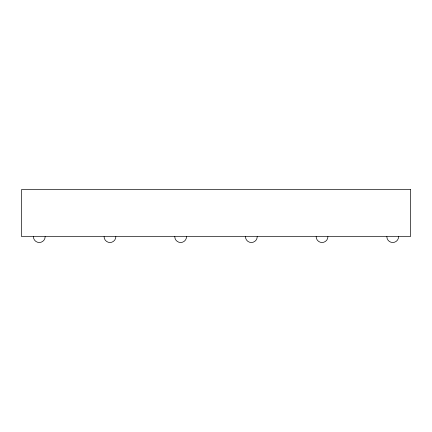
<?xml version="1.0" encoding="UTF-8"?>
<svg xmlns="http://www.w3.org/2000/svg" width="432" height="432" viewBox="0 0 432 432"><rect width="100%" height="100%" fill="white"/><g stroke="black" fill="none" stroke-linecap="round" stroke-linejoin="round"><path stroke-width="0.65" d="M398.617 236.617A5.891 5.891 0 0 1 392.726 242.509A5.891 5.891 0 0 1 386.834 236.617M45.166 236.617A5.891 5.891 0 0 1 39.274 242.509A5.891 5.891 0 0 1 33.383 236.617M327.926 236.617A5.891 5.891 0 0 1 322.034 242.509A5.891 5.891 0 0 1 316.143 236.617M257.234 236.617A5.891 5.891 0 0 1 251.343 242.509A5.891 5.891 0 0 1 245.457 236.617M186.543 236.617A5.891 5.891 0 0 1 180.657 242.509A5.891 5.891 0 0 1 174.766 236.617M115.857 236.617A5.891 5.891 0 0 1 109.966 242.509A5.891 5.891 0 0 1 104.074 236.617M410.4 189.491L21.6 189.491L21.6 236.617L410.4 236.617L410.4 189.491"/></g></svg>
